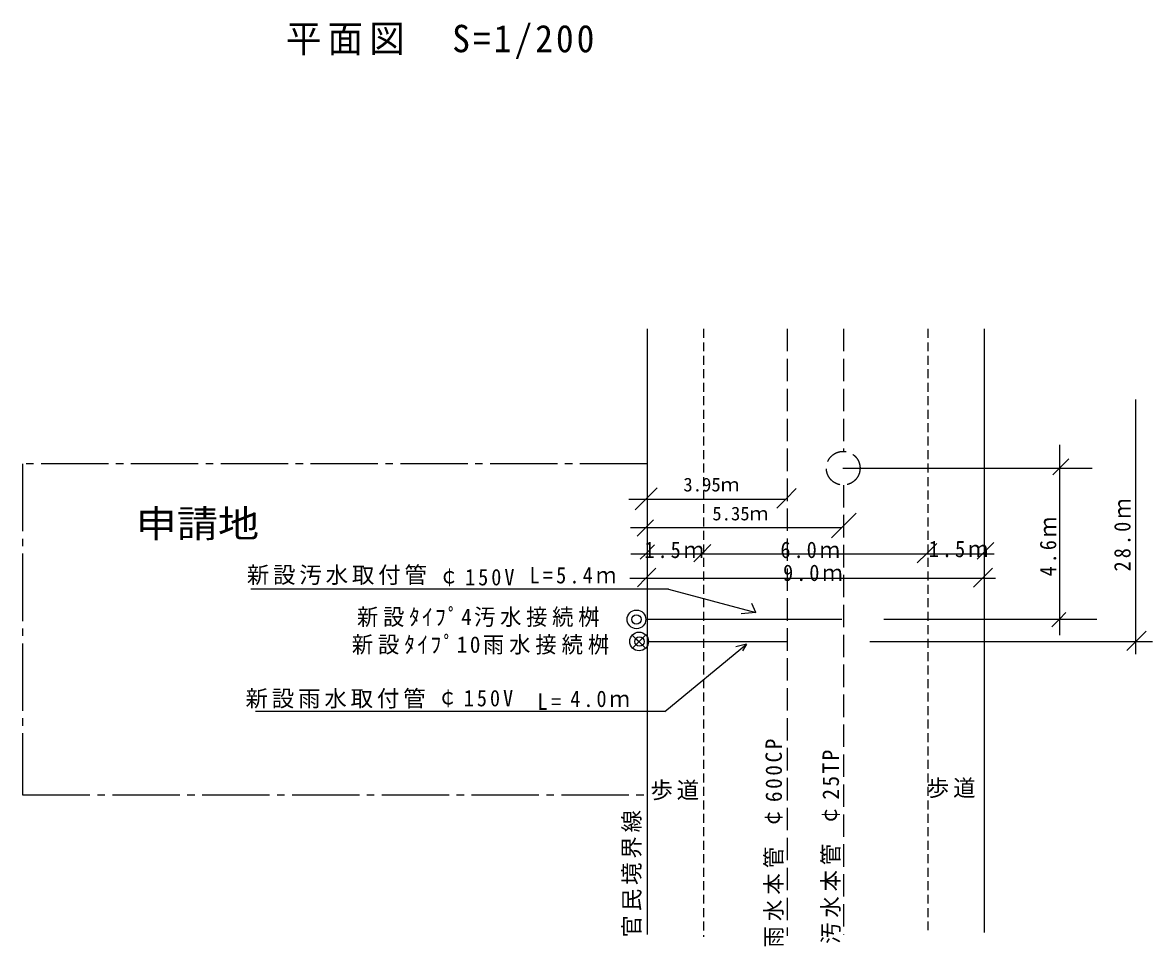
# Model space of a CAD drawing. Units: millimetres, scale not verified. Extents: x -20186 to 10008, y -9289 to 15398.
import ezdxf
from ezdxf.enums import TextEntityAlignment as Align

# ---------------------------------------------------------------- set-up
doc = ezdxf.new("R2010")
doc.units = ezdxf.units.MM
doc.header["$LTSCALE"] = 200
for name, pattern in [('CHAIN2', [12, 9, -1, 1, -1]), ('DASHED1', [1.8, 1.2, -0.6]), ('DASHED3', [4, 3, -1])]:
    doc.linetypes.add(name, pattern=pattern)
doc.layers.add('E-0', color=7, linetype='Continuous')
doc.styles.add('ＭＳ ゴシック', font='')
doc.styles.get('ＭＳ ゴシック').set_extended_font_data('MS Gothic')

msp = doc.modelspace()

# ---------------------------------------------------------------- linework, layer by layer
at = {"layer": 'E-0'}
for p, q in [((-3490.3, 7213.3), (-3490.3, -8969.5)), ((5509.7, 7213.3), (5509.7, -8920.5)), ((9566.4, -1478.5), (9566.4, 5322.4)), ((7526.8, 4112.4), (7526.8, -594.2)), ((7526.8, 3487.6), (7776.7, 3737.5)), ((1737.3, 3487.6), (8401.5, 3487.6)), ((7526.8, 3487.6), (7351.5, 3312.4)), ((-3531.6, 2659.7), (-3228, 2963.4)), ((208.4, 2659.7), (492.4, 2943.7)), ((-3981.2, 2659.7), (208.4, 2659.7)), ((-3531.6, 2659.7), (-3812.1, 2379.2)), ((208.4, 2659.7), (-26.9, 2424.4)), ((1708.4, 1903.5), (2092.7, 2287.8)), ((-3938.8, 1903.5), (1708.4, 1903.5)), ((-3531.6, 1903.5), (-3761.7, 1673.4)), ((-3531.6, 1903.5), (-3322, 2113.1)), ((1708.4, 1903.5), (1431.7, 1626.8)), ((-3531.6, 1205.4), (-3293.8, 1443.2)), ((-2031.6, 1205.4), (-1789, 1448)), ((3968.4, 1205.4), (4244.5, 1481.5)), ((5468.4, 1205.4), (5769.7, 1506.7)), ((-3934, 1205.4), (5775.8, 1205.4)), ((-3531.6, 1205.4), (-3679.3, 1057.8)), ((-2031.6, 1205.4), (-2249.3, 987.7)), ((3968.4, 1205.4), (3725.1, 962.2)), ((5468.4, 1205.4), (5323.4, 1060.4)), ((-3531.6, 547.7), (-3260.7, 818.7)), ((5468.4, 547.7), (5736.5, 815.8)), ((-3957.6, 547.7), (5815.7, 547.7)), ((-3531.6, 547.7), (-3756.4, 322.9)), ((5468.4, 547.7), (5228.9, 308.3)), ((-2925.2, 259.7), (-14085.3, 259.7)), ((-593.8, -368.5), (-980.3, -403.6)), ((2833.5, -540.4), (8526.4, -540.4)), ((7526.8, -540.4), (7318.9, -748.3)), ((7526.8, -540.4), (7697.3, -369.9)), ((7526.8, -540.4), (7526.8, -969.1)), ((9566.4, -1140.2), (9839.3, -867.3)), ((-3714.1, -1150.1), (-3887.5, -976.8)), ((-3708, -1144), (-3875.3, -1311.3)), ((-3770.6, -1091.5), (-3548.6, -1313.5)), ((-3708, -1144), (-3525.6, -961.6)), ((2459.5, -1140.2), (10008.5, -1140.2)), ((9566.4, -1140.2), (9329.3, -1377.3)), ((-839.8, -1211.9), (-945.2, -1387.6)), ((-3019.5, -3013.7), (-13962.2, -3013.7))]:
    msp.add_line(p, q, dxfattribs=at)
at = {"layer": 'E-0', "linetype": 'DASHED1'}
for p, q in [((-1990.3, 7213.3), (-1990.3, -9034.7)), ((4009.7, 7213.3), (4009.7, -8855.2))]:
    msp.add_line(p, q, dxfattribs=at)
at = {"layer": 'E-0', "linetype": 'DASHED3'}
for p, q in [((249.7, 7213.3), (249.7, -9002.1)), ((1749.7, 7213.3), (1749.7, 3940.3)), ((1749.7, 3040.3), (1749.7, -8969.5))]:
    msp.add_line(p, q, dxfattribs=at)
at = {"layer": 'E-0', "color": 6}
for p, q in [((-3522.8, -540.4), (1705.3, -540.4)), ((-3476.6, -1140.2), (263.4, -1140.2))]:
    msp.add_line(p, q, dxfattribs=at)
at = {"layer": 'E-0', "linetype": 'CHAIN2'}
msp.add_lwpolyline([(-3490.3, 3606.6), (-20185.6, 3606.6), (-20185.6, -5235.5), (-3490.3, -5235.5)], dxfattribs=at)
at = {"layer": 'E-0'}
for points in [[(-2925.2, 259.7), (-593.8, -368.5), (-699.2, -122.5)], [(-3019.5, -3013.7), (-839.8, -1211.9), (-1120.9, -1282.1)]]:
    msp.add_lwpolyline(points, dxfattribs=at)
at = {"layer": 'E-0', "linetype": 'DASHED3'}
msp.add_circle((1745.2, 3490.3), 450, dxfattribs=at)
at = {"layer": 'E-0'}
for centre, radius in [((-3780, -549.8), 250), ((-3780, -549.8), 125), ((-3709.6, -1139.3), 250), ((-3701.8, -1143.2), 125)]:
    msp.add_circle(centre, radius, dxfattribs=at)

# ---------------------------------------------------------------- texts
at = {"layer": 'E-0', "color": 4, "style": 'ＭＳ ゴシック'}
for s, p in [('3.95ｍ', (-2526.5, 2759)), ('5.35ｍ', (-1753.4, 1985.9))]:
    msp.add_text(s, height=366.6, dxfattribs=at).set_placement(p, align=Align.BOTTOM_LEFT)
at = {"layer": 'E-0', "color": 3, "style": 'ＭＳ ゴシック', "width": 1.1}
msp.add_text('申請地', height=733.1, dxfattribs=at).set_placement((-17163.5, 1423.7), align=Align.BOTTOM_LEFT)
at = {"layer": 'E-0', "color": 3, "insert": (-13146.8, 14426.6), "char_height": 733.1, "attachment_point": 7, "style": 'ＭＳ ゴシック'}
msp.add_mtext('\\T1.17;\\W0.95;平面図\\~\\~S=1/200', dxfattribs=at)
at = {"layer": 'E-0', "char_height": 439.9, "attachment_point": 7, "rotation": 90, "style": 'ＭＳ ゴシック'}
for s, insert in [('\\T1.31;\\W0.9;28.0ｍ', (9430.4, 731.8)), ('\\T1.3;\\W0.9;4.6ｍ', (7445, 598.7)), ('\\T1.24;\\W0.95;雨水本管\\~￠600CP', (155.4, -9319.1)), ('\\T1.23;\\W0.95;汚水本管\\~￠25TP', (1679.6, -9221.8)), ('\\T1.17;官民境界線', (-3638, -9052.7))]:
    msp.add_mtext(s, dxfattribs=dict(at, insert=insert))
at = {"layer": 'E-0', "char_height": 439.9, "attachment_point": 7, "style": 'ＭＳ ゴシック'}
for s, insert in [('\\T1.3;\\W0.9;1.5ｍ', (-3567.5, 1082.3)), ('\\T1.3;\\W0.9;6.0ｍ', (68, 1082.3)), ('\\T1.3;\\W0.9;1.5ｍ', (4034, 1105.9)), ('\\T1.17;新設汚水取付管', (-14193, 369.5)), ('\\T1.3;\\W0.9;9.0ｍ', (138.8, 468.5)), ('\\T1.3;\\W0.9;￠150V', (-9062.6, 334.3)), ('\\T1.32;\\W0.9;L=5.4ｍ', (-6637.9, 404.6)), ('\\T1.22;\\W0.95;新設ﾀｲﾌﾟ4汚水接続桝', (-11248.2, -755)), ('\\T1.23;\\W0.95;新設ﾀｲﾌﾟ10雨水接続桝', (-11388.1, -1493)), ('\\T1.17;新設雨水取付管', (-14228.2, -2933.7)), ('\\T1.3;\\W0.9;￠150V', (-9097.7, -2898.6)), ('\\T1.36;\\W0.9;L=', (-6427.1, -2968.9)), ('\\T1.3;\\W0.9;4.0ｍ', (-5548.6, -2898.6)), ('\\T1.17;歩道', (-3408.1, -5385.5)), ('\\T1.17;歩道', (3979.7, -5327.3))]:
    msp.add_mtext(s, dxfattribs=dict(at, insert=insert))

doc.saveas('drawing.dxf')
